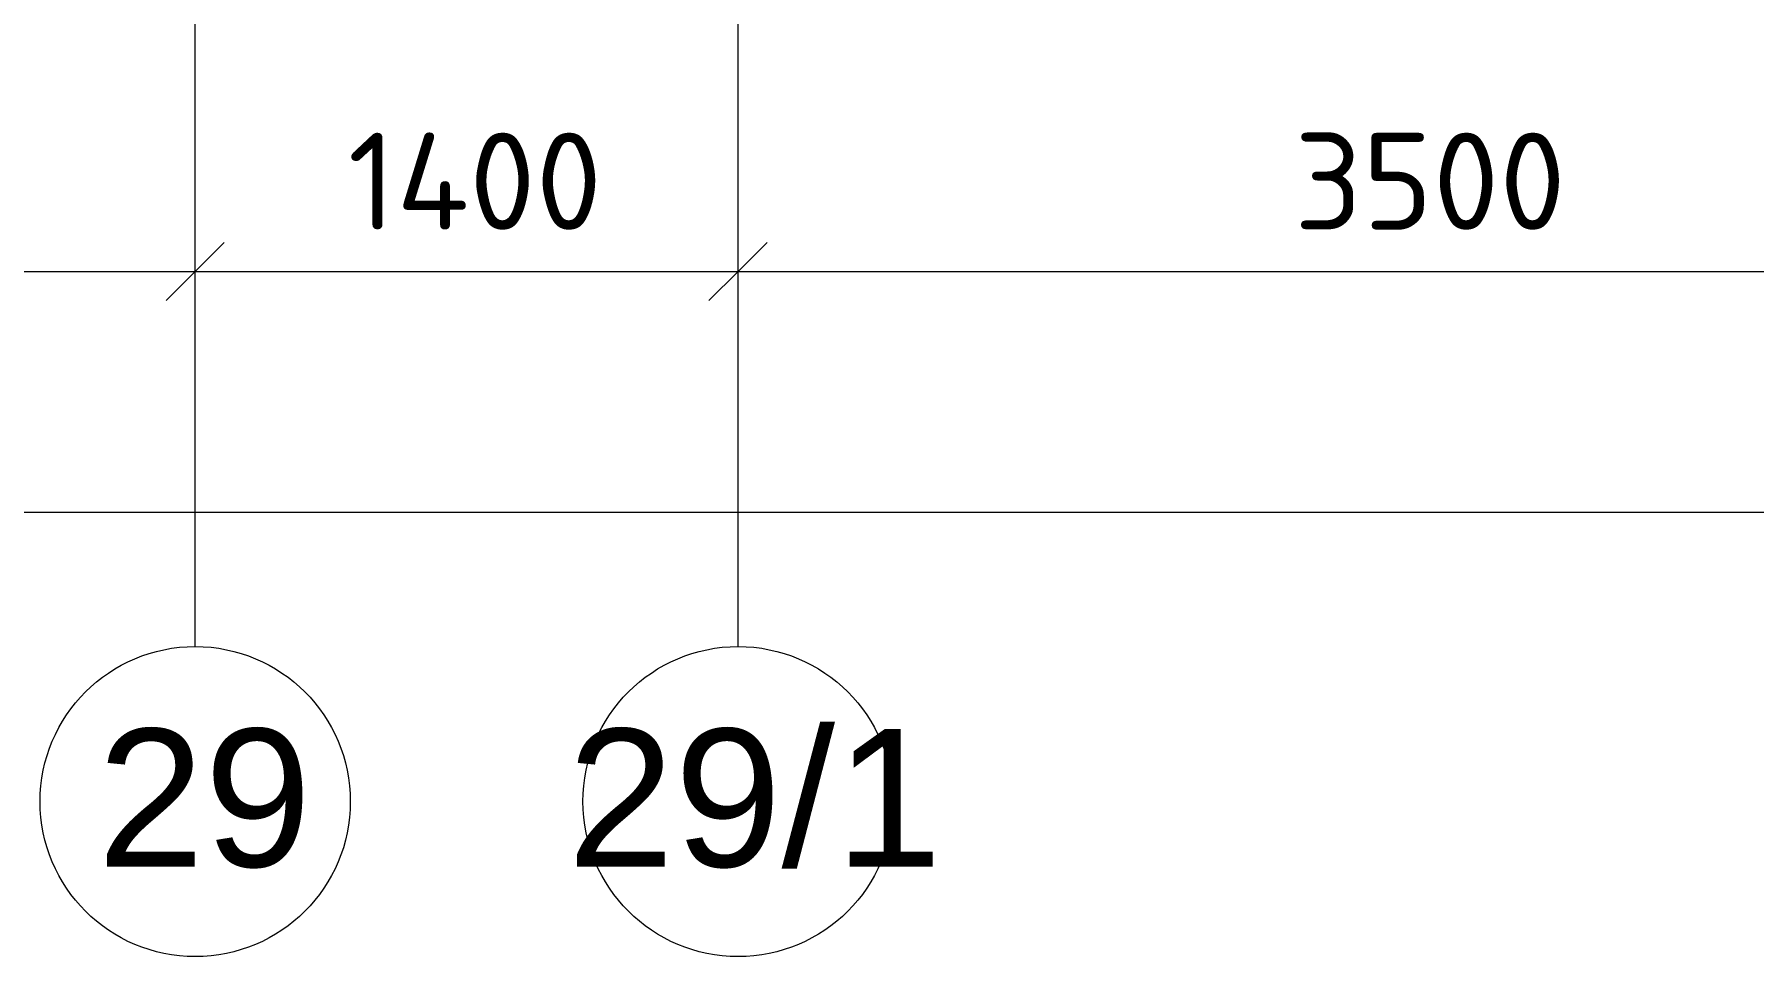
# Model space of a CAD drawing. Header units: millimetres. Extents: x -3817 to 677485, y -22715 to 103890.
# Drawn here: x 657471 to 661905, y -830 to 1549 of the extents above; entities that cross this region are included whole.
import ezdxf

# ---------------------------------------------------------------- set-up
doc = ezdxf.new("R2010")
doc.units = ezdxf.units.MM
doc.layers.add('PDF _Геометрия', color=7, linetype='Continuous', true_color=0x1d1d1d)
doc.layers.add('PDF _Текст', color=7, linetype='Continuous')
doc.styles.add('PDF ArialMT', font='arial.ttf')
doc.styles.add('PDF ISOCPEUR', font='isocpeur.ttf')

msp = doc.modelspace()

# ---------------------------------------------------------------- linework, layer by layer
at = {"layer": 'PDF _Геометрия', "color": 253, "lineweight": 9, "true_color": 0xaaaaaa}
for points in [[(657885.5, -30.4), (657885.5, 2469.6), (657885.5, 4793.1)], [(659285.5, -30.4), (659285.5, 2469.6), (659285.5, 4793.1)]]:
    msp.add_lwpolyline(points, dxfattribs=at)
at = {"layer": 'PDF _Геометрия', "color": 7, "lineweight": 9}
for points in [[(636635.5, 1057.2), (636635.5, 937.2), (636935.5, 937.2), (641435.5, 937.2), (644935.5, 937.2), (646735.5, 937.2), (650685.5, 937.2), (652785.5, 937.2), (657885.5, 937.2), (659285.5, 937.2), (662785.5, 937.2), (668035.5, 937.2), (673285.5, 937.2), (677205.5, 937.2)], [(657885.5, 743.3), (657885.5, 937.2), (657885.5, 1057.2)], [(659285.5, 743.3), (659285.5, 937.2), (659285.5, 1057.2)], [(636515.5, 316.1), (677205.5, 316.1)]]:
    msp.add_lwpolyline(points, dxfattribs=at)
at = {"layer": 'PDF _Геометрия', "color": 7, "lineweight": 20}
for points in [[(657960.5, 1012.2), (657885.5, 937.2), (657810.5, 862.2)], [(659360.5, 1012.2), (659285.5, 937.2), (659210.5, 862.2)]]:
    msp.add_lwpolyline(points, dxfattribs=at)
at = {"layer": 'PDF _Геометрия', "color": 253, "lineweight": 9, "true_color": 0xaaaaaa}
for centre in [(657885.5, -430.4), (659285.5, -430.4)]:
    msp.add_circle(centre, 400, dxfattribs=at)
at = {"layer": 'PDF _Геометрия', "color": 253, "lineweight": 20, "true_color": 0xaaaaaa}
for centre in [(657885.5, -430.4), (659285.5, -430.4)]:
    msp.add_circle(centre, 400, dxfattribs=at)

# ---------------------------------------------------------------- texts
at = {"layer": 'PDF _Текст', "char_height": 250.11, "attachment_point": 4, "style": 'PDF ISOCPEUR'}
for s, insert in [('1400', (658279, 1170)), ('3500', (660719.4, 1170))]:
    msp.add_mtext(s, dxfattribs=dict(at, insert=insert))
at = {"layer": 'PDF _Текст', "color": 9, "true_color": 0xbebebe, "char_height": 355.6, "attachment_point": 4, "style": 'PDF ArialMT'}
for s, insert in [('29', (657632.9, -423.2)), ('29/1', (658845.2, -423.2))]:
    msp.add_mtext(s, dxfattribs=dict(at, insert=insert))

doc.saveas('drawing.dxf')
